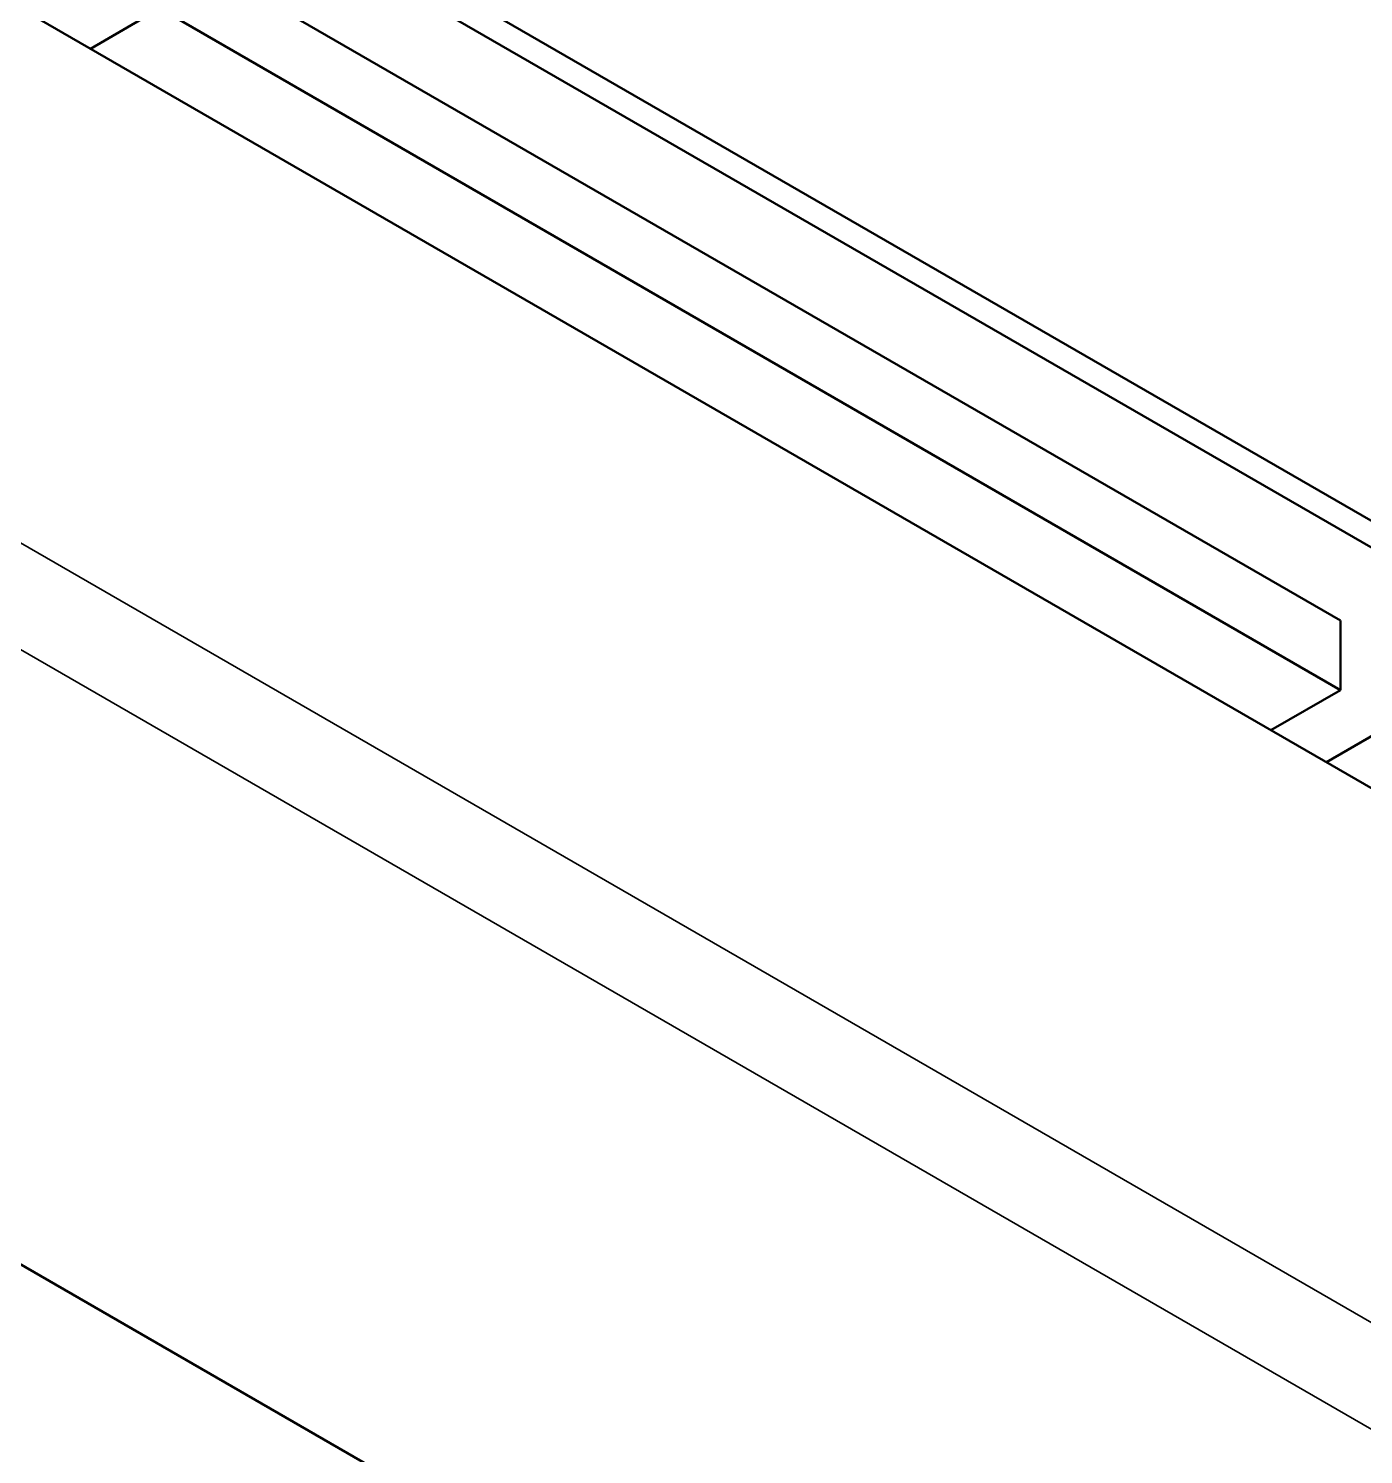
# Model space of a CAD drawing. Header units: millimetres. Extents: x 4735 to 8066, y 756 to 2595.
# Drawn here: x 6651.07 to 6691.85, y 2129.6 to 2173.17 of the extents above; entities that cross this region are included whole.
import ezdxf

# ---------------------------------------------------------------- set-up
doc = ezdxf.new("R2010")
doc.units = ezdxf.units.MM
doc.header["$LTSCALE"] = 1.8
doc.layers.add('외형선(ISO)', color=7, linetype='Continuous', lineweight=50)
doc.layers.add('좁은 외형선(ISO)', color=7, linetype='Continuous', lineweight=35)

msp = doc.modelspace()

# ---------------------------------------------------------------- linework, layer by layer
at = {"layer": '외형선(ISO)'}
for p, q in [((6731.095, 2127.445), (6594.624, 2206.236)), ((6651.899, 2181.333), (6731.095, 2135.609)), ((6714.832, 2098.459), (6571.996, 2180.925)), ((6730.388, 2135.201), (6651.192, 2180.925)), ((6655.081, 2175.904), (6691.144, 2155.083)), ((6652.96, 2172.556), (6655.081, 2173.781)), ((6691.144, 2152.96), (6655.081, 2173.781)), ((6691.144, 2155.083), (6691.144, 2152.96)), ((6689.022, 2151.735), (6691.144, 2152.96)), ((6690.719, 2150.755), (6694.679, 2153.042))]:
    msp.add_line(p, q, dxfattribs=at)
at = {"layer": '좁은 외형선(ISO)'}
for p, q in [((6732.509, 2110.298), (6589.674, 2192.764)), ((6588.26, 2190.315), (6731.095, 2107.849))]:
    msp.add_line(p, q, dxfattribs=at)

doc.saveas('drawing.dxf')
